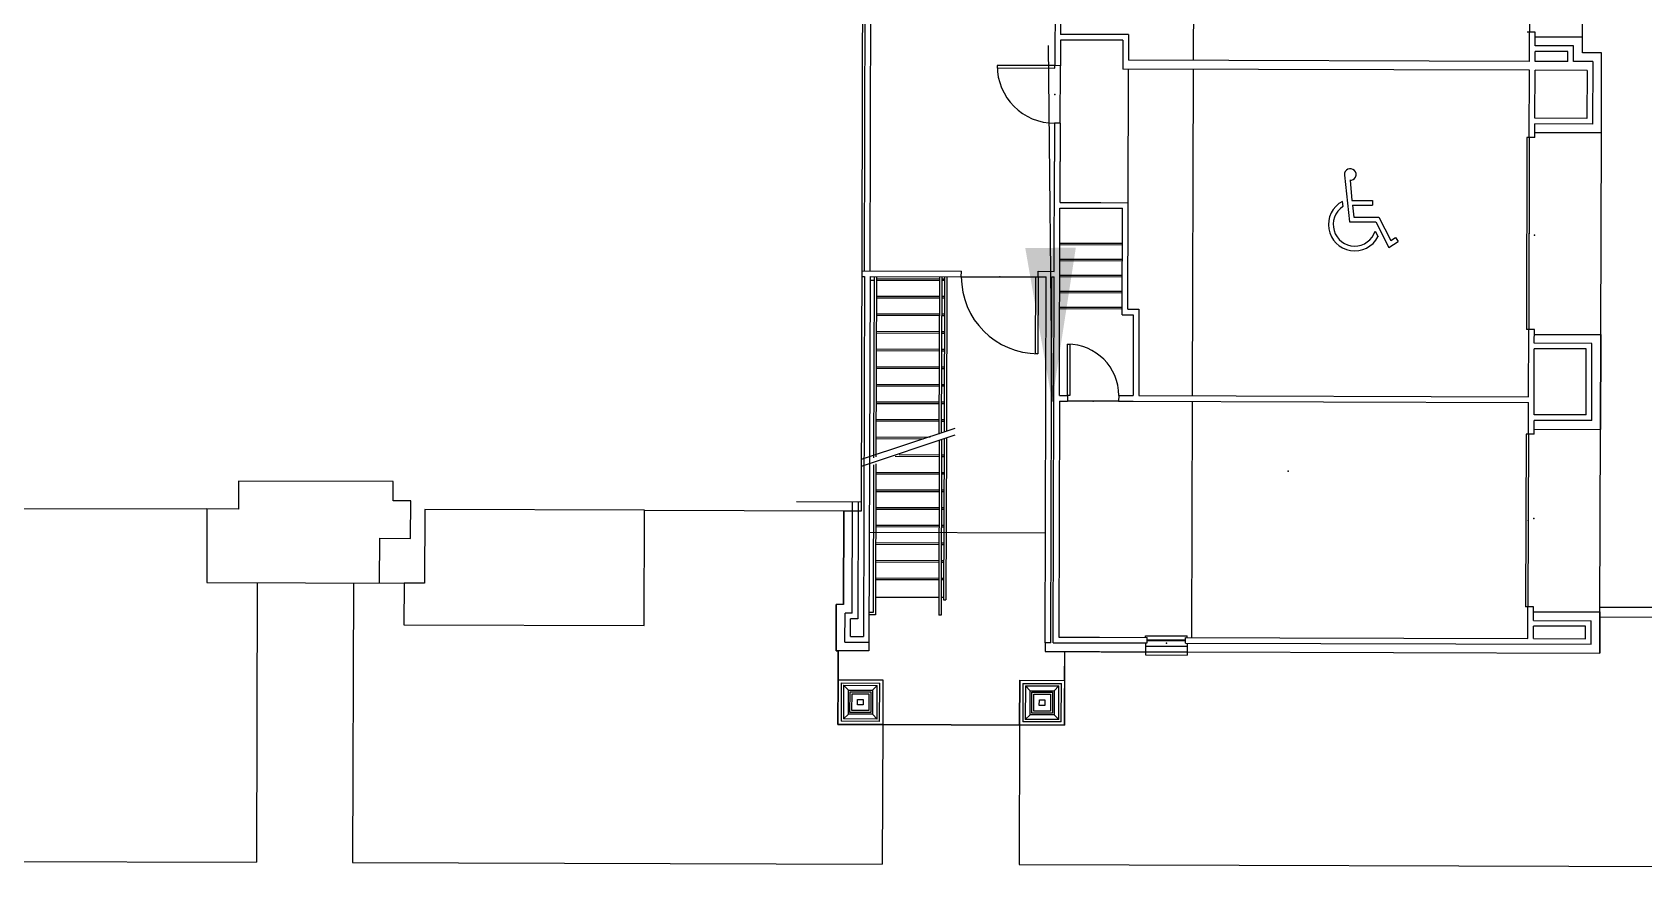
# Model space of a CAD drawing. Header units: feet. Extents: x 26064 to 27719, y 16802 to 28989.
# Drawn here: x 26944.1 to 27028, y 17837 to 17880.6 of the extents above; entities that cross this region are included whole.
import ezdxf

# ---------------------------------------------------------------- set-up
doc = ezdxf.new("R2010")
doc.units = ezdxf.units.FT
doc.header["$LTSCALE"] = 50
doc.header["$MEASUREMENT"] = 0
doc.header["$PDSIZE"] = -0.5
for name, color, linetype in [('BUILDING-INTERIOR', 251, 'Continuous'), ('BUILDINGS', 5, 'Continuous'), ('CURB-B', 4, 'Continuous'), ('CURB-F', 32, 'Continuous'), ('SD-STRUCTURE', 6, 'Continuous'), ('SIDEWALK', 9, 'Continuous')]:
    doc.layers.add(name, color=color, linetype=linetype)
doc.styles.add('ls80', font='simplex', dxfattribs={"oblique": 15, "height": 4})
doc.dimstyles.new('dim', dxfattribs={"dimtxt": 0.18, "dimasz": 0.16, "dimexe": 0.0625, "dimexo": 0.0625, "dimgap": 0.03, "dimtad": 3, "dimdec": 4, "dimzin": 0, "dimdsep": 46, "dimtxsty": 'ls80', "dimcen": 0.09, "dimclrd": 256, "dimclre": 256, "dimclrt": 256, "dimaunit": 1, "dimadec": 4, "dimazin": 0, "dimtfac": 1, "dimtdec": 4, "dimtofl": 0, "dimtmove": 2, "dimatfit": 3, "dimfxl": 0, "dimtolj": 1, "dimtzin": 0, "dimlwd": -1, "dimlwe": -1, "dimarcsym": 0})

# ---------------------------------------------------------------- blocks, each defined once
blk = doc.blocks.new('HCSYMBOL')
at = {"layer": 'BUILDING-INTERIOR', "ltscale": 3}
for p, q in [((-6.3, 30.9, -0.7), (-3.3, 1.7, -0.7)), ((-2.9, 27.7, -0.7), (-1.7, 15.1, -0.7)), ((-7.7, 14.5, -0.7), (-7.3, 11.3, -0.7)), ((-1.7, 15.1, -0.7), (11.2, 15.1, -0.7)), ((-1.4, 12.1, -0.7), (-0.6, 4.7, -0.7)), ((-1.4, 12.1, -0.7), (11.2, 12.1, -0.7)), ((11.2, 15.1, -0.7), (11.2, 12.1, -0.7)), ((-3.3, 1.7, -0.7), (13.3, 1.7, -0.7)), ((-0.6, 4.7, -0.7), (15.1, 4.7, -0.7)), ((13.3, 1.7, -0.7), (21.4, -14.2, -0.7)), ((15.1, 4.7, -0.7), (22.6, -9.9, -0.7)), ((12.8, -4, -0.7), (14.6, -7.6, -0.7)), ((22.6, -9.9, -0.7), (25.6, -8.1, -0.7)), ((25.6, -8.1, -0.7), (27.2, -10.6, -0.7)), ((21.4, -14.2, -0.7), (27.2, -10.6, -0.7))]:
    blk.add_line(p, q, dxfattribs=at)
for centre, radius, start, end in [((-2.7, 31.3, -0.7), 3.64, 264.2917, 185.7083), ((-2.7, 31.3, -0.7), 3.64, 264.2917, 185.7083), ((0, 0, -0.7), 16.4, 117.7581, 332.5132), ((0, 0, -0.7), 13.4, 123.044, 342.5456)]:
    blk.add_arc(centre, radius, start, end, dxfattribs=at)

msp = doc.modelspace()

# ---------------------------------------------------------------- linework, layer by layer
at = {"layer": 'BUILDING-INTERIOR', "color": 7, "ltscale": 12}
for p, q in [((27004.57472, 17891.12974), (27004.5396, 17879.09271)), ((27022.06358, 17889.55845), (27022.03733, 17880.56191)), ((26997.35945, 17887.81872), (26997.3332, 17878.82219)), ((26997.651, 17887.81787), (26997.62949, 17880.4457)), ((26987.43072, 17868.14677), (26987.47764, 17884.22393)), ((26987.72229, 17868.14592), (26987.77006, 17884.51464)), ((26997.62864, 17880.15415), (26997.62475, 17878.82134)), ((27000.87739, 17880.14468), (26997.62864, 17880.15415)), ((27001.1698, 17880.43538), (26997.62949, 17880.4457)), ((27000.87739, 17880.14468), (27000.87302, 17878.64525)), ((27001.1698, 17880.43538), (27001.16591, 17879.10256)), ((27022.03733, 17880.56191), (27021.91237, 17880.56228)), ((27022.03289, 17879.04167), (27022.03733, 17880.56191)), ((27022.32888, 17880.56106), (27022.03733, 17880.56191)), ((27022.32681, 17879.853), (27022.32888, 17880.56106)), ((27024.78559, 17880.30399), (27022.32815, 17880.31116)), ((27024.78322, 17879.4918), (27024.78559, 17880.30399)), ((27022.03289, 17879.04167), (27001.16591, 17879.10256)), ((27022.32444, 17879.04082), (27022.32596, 17879.56145)), ((27024.03212, 17879.03583), (27022.32444, 17879.04082)), ((27024.03364, 17879.55646), (27022.32596, 17879.56145)), ((27024.32605, 17879.84717), (27022.32681, 17879.853)), ((27024.03212, 17879.03583), (27024.03364, 17879.55646)), ((27024.32368, 17879.03498), (27024.32605, 17879.84717)), ((27025.78281, 17879.48888), (27024.78322, 17879.4918)), ((27025.77067, 17875.32382), (27025.78281, 17879.48888)), ((26994.33435, 17878.83093), (26994.33399, 17878.70598)), ((26994.33399, 17878.70598), (26997.33283, 17878.69724)), ((26997.3332, 17878.82219), (26994.33435, 17878.83093)), ((26997.33283, 17878.69724), (26997.3332, 17878.82219)), ((26997.62475, 17878.82134), (26997.3332, 17878.82219)), ((26997.616, 17875.82249), (26997.62475, 17878.82134)), ((27022.03155, 17878.58351), (27000.87302, 17878.64525)), ((27001.14427, 17871.68874), (27001.16457, 17878.6444)), ((27004.53827, 17878.63456), (27004.48868, 17861.64109)), ((27022.02134, 17875.08485), (27022.03155, 17878.58351)), ((27022.31581, 17876.08362), (27022.32311, 17878.58266)), ((27025.0304, 17878.57476), (27022.32311, 17878.58266)), ((27025.32329, 17879.03206), (27024.32368, 17879.03498)), ((27025.0304, 17878.57476), (27025.02311, 17876.07572)), ((27025.32329, 17879.03206), (27025.31381, 17875.78331)), ((26997.32446, 17875.82334), (26997.31862, 17873.83001)), ((26997.616, 17875.82249), (26997.32446, 17875.82334)), ((26997.616, 17875.82249), (26997.61018, 17873.82916)), ((27022.3129, 17875.084), (27022.31496, 17875.79206)), ((27025.31381, 17875.78331), (27022.31496, 17875.79206)), ((27025.02311, 17876.07572), (27022.31581, 17876.08362)), ((27021.89639, 17875.08522), (27021.86721, 17865.08906)), ((27022.02134, 17875.08485), (27021.89639, 17875.08522)), ((27022.02134, 17875.08485), (27021.99217, 17865.0887)), ((27022.3129, 17875.084), (27022.02134, 17875.08485)), ((27025.77067, 17875.32382), (27022.31362, 17875.33391)), ((26997.30188, 17868.11796), (26997.31855, 17873.83001)), ((26997.60388, 17871.69962), (26997.61009, 17873.82916)), ((26997.60388, 17871.69962), (26999.72499, 17871.69343)), ((26999.72498, 17871.69288), (27001.14427, 17871.68874)), ((27001.1281, 17866.14919), (27001.14427, 17871.68874)), ((26997.57459, 17861.66181), (26997.60303, 17871.40806)), ((26997.60303, 17871.40806), (26999.72414, 17871.40188)), ((26999.72413, 17871.40133), (27000.85187, 17871.39804)), ((27000.8357, 17865.85849), (27000.85187, 17871.39804)), ((27000.84627, 17869.4821), (26997.59752, 17869.49158)), ((26987.30577, 17868.14713), (26992.47047, 17868.13206)), ((27000.84384, 17868.64908), (26997.59509, 17868.65856)), ((26987.30492, 17867.85558), (26987.42987, 17867.85522)), ((26987.42987, 17867.85522), (26987.37511, 17849.11299)), ((26987.72143, 17867.85437), (26987.66581, 17848.82058)), ((26987.72143, 17867.85437), (26992.46962, 17867.84051)), ((26992.46962, 17867.84051), (26992.47047, 17868.13206)), ((26992.46962, 17867.84051), (26996.46808, 17867.82884)), ((26996.33145, 17863.83075), (26996.34313, 17867.8292)), ((26996.34313, 17867.8292), (26996.46809, 17867.82884)), ((26996.46809, 17867.82884), (26996.45641, 17863.83038)), ((26996.46809, 17867.82884), (26996.46894, 17868.12039)), ((26996.46809, 17867.82884), (26996.88452, 17867.82762)), ((26996.46894, 17868.12039), (26997.30195, 17868.11796)), ((26996.82896, 17848.79384), (26996.88452, 17867.82762)), ((26997.12051, 17848.79299), (26997.17608, 17867.82677)), ((26997.17608, 17867.82677), (26997.30103, 17867.82641)), ((26997.24547, 17848.79262), (26997.30103, 17867.82641)), ((26997.30103, 17867.82641), (26997.3011, 17867.82641)), ((27000.84142, 17867.81607), (26997.59267, 17867.82555)), ((27000.83899, 17866.98306), (26997.59024, 17866.99254)), ((27000.83656, 17866.15004), (26997.58781, 17866.15952)), ((27000.8357, 17865.85849), (27001.41881, 17865.85679)), ((27001.1281, 17866.14919), (27001.71121, 17866.14749)), ((27001.41881, 17865.85679), (27001.40652, 17861.65009)), ((27001.71121, 17866.14749), (27001.69809, 17861.64924)), ((27021.99217, 17865.0887), (27021.86721, 17865.08906)), ((27021.98196, 17861.59004), (27021.99217, 17865.0887)), ((27022.28372, 17865.08785), (27021.99217, 17865.0887)), ((27022.28165, 17864.37978), (27022.28372, 17865.08785)), ((27022.28299, 17864.83794), (27025.74002, 17864.82785)), ((27025.74002, 17864.82785), (27025.72562, 17859.89225)), ((26997.99107, 17861.66062), (26997.99887, 17864.32627)), ((26997.99887, 17864.32627), (26998.12382, 17864.3259)), ((26998.12382, 17864.3259), (26998.11602, 17861.66026)), ((27022.27077, 17860.65204), (27022.2808, 17864.08823)), ((27024.9881, 17864.08033), (27022.2808, 17864.08823)), ((27025.2805, 17864.37103), (27022.28165, 17864.37978)), ((27024.97807, 17860.64414), (27024.9881, 17864.08033)), ((27025.26877, 17860.35174), (27025.2805, 17864.37103)), ((26996.45641, 17863.83038), (26996.33145, 17863.83075)), ((26997.57459, 17861.66181), (26997.99109, 17861.6606)), ((26997.99107, 17861.66061), (26997.99024, 17861.36905)), ((26998.11602, 17861.66026), (26997.99107, 17861.66062)), ((27000.65673, 17861.65284), (27000.65588, 17861.36129)), ((27000.65673, 17861.65285), (27001.40653, 17861.65009)), ((27000.65673, 17861.65284), (27001.40653, 17861.65009)), ((27001.69809, 17861.64924), (27021.98196, 17861.59004)), ((26997.57373, 17861.37027), (26997.53789, 17849.08331)), ((26997.57373, 17861.37027), (26997.99024, 17861.36905)), ((27000.65588, 17861.36129), (26997.99024, 17861.36905)), ((27000.65588, 17861.36129), (27021.9811, 17861.29849)), ((27000.65588, 17861.36129), (27001.40568, 17861.35853)), ((27004.48783, 17861.34954), (27004.45198, 17849.06259)), ((27021.9763, 17859.65328), (27021.9811, 17861.29849)), ((27024.97807, 17860.64414), (27022.27077, 17860.65204)), ((27022.26786, 17859.65243), (27022.26992, 17860.36049)), ((27022.26859, 17859.90233), (27025.72562, 17859.89225)), ((27025.26877, 17860.35174), (27022.26992, 17860.36049)), ((26991.32002, 17859.29482), (26991.29354, 17850.22557)), ((26991.44511, 17859.34183), (26991.41849, 17850.2252)), ((26991.5702, 17859.38885), (26991.54576, 17851.0162)), ((26991.69529, 17859.43587), (26991.67071, 17851.01584)), ((27021.85135, 17859.65364), (27021.82511, 17850.6571)), ((27021.9763, 17859.65328), (27021.85135, 17859.65364)), ((27021.9763, 17859.65328), (27021.95007, 17850.65674)), ((27022.26786, 17859.65243), (27021.9763, 17859.65328)), ((26988.02612, 17858.1042), (26988.00314, 17850.23517)), ((26991.31762, 17858.4724), (26989.02362, 17858.47909)), ((26991.56753, 17858.47167), (26991.44257, 17858.47203)), ((26987.90103, 17858.05719), (26987.87856, 17850.36049)), ((26991.31495, 17857.55608), (26988.02454, 17857.56569)), ((26991.56484, 17857.55535), (26991.4399, 17857.55572)), ((26954.86937, 17857.2043), (26954.86512, 17855.74652)), ((26962.90795, 17857.18083), (26954.86937, 17857.2043)), ((26962.90504, 17856.18122), (26962.90795, 17857.18083)), ((26991.31227, 17856.63977), (26988.02186, 17856.64937)), ((26991.56217, 17856.63904), (26991.43722, 17856.63941)), ((26954.86512, 17855.74652), (26953.21992, 17855.75133)), ((26963.82135, 17856.17854), (26962.90504, 17856.18122)), ((26963.81564, 17854.22096), (26963.82135, 17856.17854)), ((26964.5489, 17855.71826), (26964.53771, 17851.88639)), ((26975.98199, 17855.68489), (26964.5489, 17855.71826)), ((26987.27064, 17856.11013), (26983.89276, 17856.11998)), ((26986.33872, 17850.78202), (26986.35294, 17855.65516)), ((26986.79554, 17850.32253), (26986.81243, 17856.11198)), ((26987.104, 17856.11061), (26987.08623, 17850.03012)), ((26991.3096, 17855.72346), (26988.01919, 17855.73306)), ((26991.55949, 17855.72273), (26991.43455, 17855.72309)), ((26991.30692, 17854.80714), (26988.01652, 17854.81674)), ((26991.55682, 17854.80641), (26991.43187, 17854.80678)), ((26962.20527, 17851.8932), (26962.21208, 17854.22564)), ((26962.21208, 17854.22564), (26963.81564, 17854.22096)), ((26991.30424, 17853.89083), (26988.01384, 17853.90043)), ((26991.55414, 17853.8901), (26991.42919, 17853.89046)), ((26991.30157, 17852.97451), (26988.01117, 17852.98412)), ((26991.55147, 17852.97378), (26991.42652, 17852.97415)), ((26964.53771, 17851.88639), (26963.47562, 17851.88949)), ((26991.29889, 17852.0582), (26988.00849, 17852.0678)), ((26991.5488, 17852.05747), (26991.42385, 17852.05783)), ((26985.9568, 17848.36741), (26985.96385, 17850.78311)), ((26986.33872, 17850.78202), (26985.96385, 17850.78311)), ((26991.29622, 17851.14188), (26988.00582, 17851.15149)), ((26991.54612, 17851.14115), (26991.42117, 17851.14152)), ((26991.54576, 17851.0162), (26991.67071, 17851.01584)), ((27021.95007, 17850.65674), (27021.82511, 17850.6571)), ((27021.94524, 17849.01153), (27021.95007, 17850.65674)), ((27022.24162, 17850.65589), (27021.95007, 17850.65674)), ((27022.23954, 17849.94782), (27022.24162, 17850.65589)), ((26986.4163, 17848.82423), (26986.42067, 17850.32362)), ((26986.79554, 17850.32253), (26986.42067, 17850.32362)), ((26986.7087, 17849.11494), (26986.71137, 17850.03121)), ((26987.08623, 17850.03012), (26986.71137, 17850.03121)), ((26988.00314, 17850.23517), (26987.66995, 17850.23614)), ((26987.87856, 17850.36049), (26987.67032, 17850.3611)), ((26991.41849, 17850.2252), (26991.29354, 17850.22557)), ((27022.23954, 17849.94782), (27025.2384, 17849.93907)), ((27022.2409, 17850.40598), (27025.69792, 17850.39583)), ((27025.23481, 17848.71037), (27025.2384, 17849.93907)), ((27025.69792, 17850.39583), (27025.69164, 17848.25088)), ((26986.7087, 17849.11494), (26987.37511, 17849.11299)), ((26997.53789, 17849.08331), (26999.65898, 17849.07712)), ((26999.65898, 17849.07657), (27002.14037, 17849.06934)), ((27002.05707, 17849.06958), (27002.05731, 17849.15288)), ((27002.05731, 17849.15288), (27004.22314, 17849.14656)), ((27002.13952, 17848.77778), (27002.14037, 17849.06934)), ((27002.13988, 17848.90273), (27004.13911, 17848.8969)), ((27002.14, 17848.94438), (27004.13923, 17848.93855)), ((27004.13875, 17848.77194), (27004.1396, 17849.0635)), ((27004.1396, 17849.0635), (27009.03356, 17849.04923)), ((27004.2229, 17849.06326), (27004.22314, 17849.14656)), ((27009.03356, 17849.04922), (27021.94524, 17849.01153)), ((27022.2368, 17849.01068), (27022.23869, 17849.65627)), ((27022.2368, 17849.01068), (27024.94411, 17849.00278)), ((27024.946, 17849.64837), (27022.23869, 17849.65627)), ((27024.94411, 17849.00278), (27024.946, 17849.64837)), ((26987.66448, 17848.36243), (26985.9568, 17848.36741)), ((26986.4163, 17848.82423), (26987.66581, 17848.82058)), ((26987.66581, 17848.82058), (26987.66448, 17848.36243)), ((26996.82901, 17848.79384), (26996.82767, 17848.33568)), ((26996.82767, 17848.33568), (26999.65679, 17848.32741)), ((26997.12051, 17848.79299), (26996.82896, 17848.79384)), ((26997.24547, 17848.79262), (26999.65813, 17848.78557)), ((26997.84369, 17846.83328), (26997.84806, 17848.3327)), ((26999.65813, 17848.78502), (27002.13952, 17848.77778)), ((26999.74331, 17848.3266), (27002.05491, 17848.31985)), ((27002.05491, 17848.31985), (27002.05443, 17848.15328)), ((27002.05443, 17848.15328), (27004.22026, 17848.14695)), ((27002.05625, 17848.77804), (27002.05491, 17848.31985)), ((27002.05621, 17848.77802), (27002.05573, 17848.61142)), ((27002.05573, 17848.61142), (27004.22156, 17848.6051)), ((27004.13875, 17848.77194), (27025.23481, 17848.71037)), ((27004.22075, 17848.31358), (27004.22026, 17848.14695)), ((27004.22208, 17848.77171), (27004.22075, 17848.31358)), ((27004.22075, 17848.31358), (27025.69164, 17848.25088)), ((27004.22205, 17848.7717), (27004.22156, 17848.6051)), ((26986.04974, 17844.53525), (26986.05655, 17846.86768)), ((26986.05655, 17846.86768), (26986.04974, 17844.53525)), ((26986.04974, 17844.53525), (26986.05655, 17846.86768)), ((26986.05655, 17846.86768), (26986.04974, 17844.53525)), ((26986.05655, 17846.86768), (26988.38899, 17846.86088)), ((26986.05655, 17846.86768), (26988.38899, 17846.86088)), ((26986.22267, 17846.70059), (26986.21683, 17844.70137)), ((26986.22267, 17846.70059), (26986.21683, 17844.70137)), ((26986.22267, 17846.70059), (26988.22188, 17846.69476)), ((26986.22267, 17846.70059), (26988.22188, 17846.69476)), ((26986.34725, 17846.57528), (26986.34215, 17844.82595)), ((26986.34725, 17846.57528), (26986.34215, 17844.82595)), ((26986.34725, 17846.57528), (26988.09658, 17846.57018)), ((26986.59643, 17846.32464), (26986.34725, 17846.57528)), ((26986.34725, 17846.57528), (26988.09658, 17846.57018)), ((26986.59643, 17846.32464), (26986.34725, 17846.57528)), ((26987.84595, 17846.321), (26988.09658, 17846.57018)), ((26987.84595, 17846.321), (26988.09658, 17846.57018)), ((26988.09148, 17844.82084), (26988.09658, 17846.57018)), ((26988.09148, 17844.82084), (26988.09658, 17846.57018)), ((26988.21606, 17844.69553), (26988.2219, 17846.69476)), ((26988.21606, 17844.69553), (26988.2219, 17846.69476)), ((26988.38899, 17846.86088), (26988.38218, 17844.52844)), ((26988.38899, 17846.86088), (26988.38218, 17844.52844)), ((26995.50444, 17844.50765), (26995.51125, 17846.84009)), ((26995.51125, 17846.84009), (26995.50444, 17844.50765)), ((26995.50444, 17844.50765), (26995.51125, 17846.84009)), ((26995.51125, 17846.84009), (26995.50444, 17844.50765)), ((26995.51125, 17846.84009), (26997.84369, 17846.83328)), ((26995.51125, 17846.84009), (26997.84369, 17846.83328)), ((26995.67737, 17846.673), (26995.67153, 17844.67378)), ((26995.67737, 17846.673), (26995.67153, 17844.67378)), ((26995.67737, 17846.673), (26997.67658, 17846.66716)), ((26995.67737, 17846.673), (26997.67658, 17846.66716)), ((26995.80195, 17846.54768), (26995.79685, 17844.79836)), ((26995.80195, 17846.54768), (26995.79685, 17844.79836)), ((26995.80195, 17846.54768), (26997.55128, 17846.54258)), ((26996.05113, 17846.29705), (26995.80195, 17846.54768)), ((26995.80195, 17846.54768), (26997.55128, 17846.54258)), ((26996.05113, 17846.29705), (26995.80195, 17846.54768)), ((26997.30065, 17846.2934), (26997.55128, 17846.54258)), ((26997.30065, 17846.2934), (26997.55128, 17846.54258)), ((26997.54618, 17844.79325), (26997.55128, 17846.54258)), ((26997.54618, 17844.79325), (26997.55128, 17846.54258)), ((26997.67076, 17844.66793), (26997.6766, 17846.66716)), ((26997.67076, 17844.66793), (26997.6766, 17846.66716)), ((26997.84369, 17846.83328), (26997.83688, 17844.50084)), ((26997.84369, 17846.83328), (26997.83688, 17844.50084)), ((26986.59278, 17845.07512), (26986.59643, 17846.32464)), ((26986.59278, 17845.07512), (26986.59643, 17846.32464)), ((26986.59643, 17846.32464), (26987.84595, 17846.321)), ((26986.59643, 17846.32464), (26987.84595, 17846.321)), ((26986.67633, 17845.15818), (26986.67949, 17846.2411)), ((26986.67633, 17845.15818), (26986.67949, 17846.2411)), ((26986.67949, 17846.2411), (26987.7624, 17846.23794)), ((26986.67949, 17846.2411), (26987.7624, 17846.23794)), ((26986.78076, 17845.262), (26986.78331, 17846.13667)), ((26986.78076, 17845.262), (26986.78331, 17846.13667)), ((26986.78331, 17846.13667), (26987.65797, 17846.13412)), ((26986.78331, 17846.13667), (26987.65797, 17846.13412)), ((26987.07316, 17845.55271), (26987.07401, 17845.84426)), ((26987.07316, 17845.55271), (26987.07401, 17845.84426)), ((26987.36472, 17845.55186), (26987.07316, 17845.55271)), ((26987.36472, 17845.55186), (26987.07316, 17845.55271)), ((26987.07401, 17845.84426), (26987.36557, 17845.84341)), ((26987.07401, 17845.84426), (26987.36557, 17845.84341)), ((26987.36557, 17845.84341), (26987.36472, 17845.55186)), ((26987.36557, 17845.84341), (26987.36472, 17845.55186)), ((26987.65797, 17846.13412), (26987.65542, 17845.25945)), ((26987.65797, 17846.13412), (26987.65542, 17845.25945)), ((26987.7624, 17846.23794), (26987.75924, 17845.15502)), ((26987.7624, 17846.23794), (26987.75924, 17845.15502)), ((26987.84595, 17846.321), (26987.8423, 17845.07148)), ((26987.84595, 17846.321), (26987.8423, 17845.07148)), ((26996.04748, 17845.04753), (26996.05113, 17846.29705)), ((26996.04748, 17845.04753), (26996.05113, 17846.29705)), ((26996.05113, 17846.29705), (26997.30065, 17846.2934)), ((26996.05113, 17846.29705), (26997.30065, 17846.2934)), ((26996.13103, 17845.13059), (26996.13419, 17846.2135)), ((26996.13103, 17845.13059), (26996.13419, 17846.2135)), ((26996.13419, 17846.2135), (26997.2171, 17846.21034)), ((26996.13419, 17846.2135), (26997.2171, 17846.21034)), ((26996.23546, 17845.23441), (26996.23801, 17846.10907)), ((26996.23546, 17845.23441), (26996.23801, 17846.10907)), ((26996.23801, 17846.10907), (26997.11267, 17846.10652)), ((26996.23801, 17846.10907), (26997.11267, 17846.10652)), ((26996.52786, 17845.52511), (26996.52871, 17845.81667)), ((26996.52786, 17845.52511), (26996.52871, 17845.81667)), ((26996.81942, 17845.52426), (26996.52786, 17845.52511)), ((26996.81942, 17845.52426), (26996.52786, 17845.52511)), ((26996.52871, 17845.81667), (26996.82027, 17845.81582)), ((26996.52871, 17845.81667), (26996.82027, 17845.81582)), ((26996.82027, 17845.81582), (26996.81942, 17845.52426)), ((26996.82027, 17845.81582), (26996.81942, 17845.52426)), ((26997.11267, 17846.10652), (26997.11012, 17845.23186)), ((26997.11267, 17846.10652), (26997.11012, 17845.23186)), ((26997.2171, 17846.21034), (26997.21394, 17845.12743)), ((26997.2171, 17846.21034), (26997.21394, 17845.12743)), ((26997.30065, 17846.2934), (26997.297, 17845.04388)), ((26997.30065, 17846.2934), (26997.297, 17845.04388)), ((26988.21606, 17844.69553), (26986.21683, 17844.70136)), ((26988.21606, 17844.69553), (26986.21683, 17844.70136)), ((26986.59278, 17845.07512), (26986.34215, 17844.82595)), ((26986.59278, 17845.07512), (26986.34215, 17844.82595)), ((26988.09148, 17844.82084), (26986.34215, 17844.82594)), ((26988.09148, 17844.82084), (26986.34215, 17844.82594)), ((26987.8423, 17845.07148), (26986.59278, 17845.07512)), ((26987.8423, 17845.07148), (26986.59278, 17845.07512)), ((26987.75924, 17845.15502), (26986.67633, 17845.15818)), ((26987.75924, 17845.15502), (26986.67633, 17845.15818)), ((26987.65542, 17845.25945), (26986.78076, 17845.262)), ((26987.65542, 17845.25945), (26986.78076, 17845.262)), ((26987.8423, 17845.07148), (26988.09148, 17844.82084)), ((26987.8423, 17845.07148), (26988.09148, 17844.82084)), ((26997.67076, 17844.66793), (26995.67153, 17844.67377)), ((26997.67076, 17844.66793), (26995.67153, 17844.67377)), ((26996.04748, 17845.04753), (26995.79685, 17844.79836)), ((26996.04748, 17845.04753), (26995.79685, 17844.79836)), ((26997.54618, 17844.79325), (26995.79685, 17844.79835)), ((26997.54618, 17844.79325), (26995.79685, 17844.79835)), ((26997.297, 17845.04388), (26996.04748, 17845.04753)), ((26997.297, 17845.04388), (26996.04748, 17845.04753)), ((26997.21394, 17845.12743), (26996.13103, 17845.13059)), ((26997.21394, 17845.12743), (26996.13103, 17845.13059)), ((26997.11012, 17845.23186), (26996.23546, 17845.23441)), ((26997.11012, 17845.23186), (26996.23546, 17845.23441)), ((26997.297, 17845.04388), (26997.54618, 17844.79325)), ((26997.297, 17845.04388), (26997.54618, 17844.79325)), ((26988.38218, 17844.52844), (26986.04974, 17844.53525)), ((26988.38218, 17844.52844), (26986.04974, 17844.53525)), ((26995.50444, 17844.50765), (26988.38218, 17844.52844)), ((26997.83688, 17844.50084), (26995.50444, 17844.50765)), ((26997.83688, 17844.50084), (26995.50444, 17844.50765))]:
    msp.add_line(p, q, dxfattribs=at)
at = {"layer": 'BUILDING-INTERIOR', "color": 7, "ltscale": 6}
for p, q in [((27021.89639, 17875.08522), (27021.86721, 17865.08906)), ((27021.89639, 17875.08522), (27021.89639, 17875.08522)), ((26987.92901, 17867.64551), (26987.72082, 17867.64612)), ((26987.92962, 17867.85376), (26987.90207, 17858.41354)), ((26988.05457, 17867.85339), (26988.02716, 17858.46055)), ((26991.34436, 17867.63554), (26988.05396, 17867.64514)), ((26991.32106, 17859.65117), (26991.34497, 17867.84379)), ((26991.44615, 17859.69818), (26991.46992, 17867.84343)), ((26991.59427, 17867.63481), (26991.46931, 17867.63517)), ((26991.59487, 17867.84306), (26991.57138, 17859.79258)), ((26991.71983, 17867.8427), (26991.69633, 17859.79222)), ((26991.34169, 17866.71922), (26988.05129, 17866.72883)), ((26991.59159, 17866.71849), (26991.46664, 17866.71886)), ((26991.33901, 17865.80291), (26988.04861, 17865.81251)), ((26991.58892, 17865.80218), (26991.46396, 17865.80254)), ((26991.33634, 17864.88659), (26988.04594, 17864.8962)), ((26991.58624, 17864.88586), (26991.46129, 17864.88623)), ((27021.86721, 17865.08906), (27021.86721, 17865.08906)), ((26991.33366, 17863.97028), (26988.04326, 17863.97989)), ((26991.58357, 17863.96955), (26991.45861, 17863.96992)), ((26991.33099, 17863.05397), (26988.04059, 17863.06357)), ((26991.5809, 17863.05324), (26991.45594, 17863.0536)), ((26991.32832, 17862.13766), (26988.03792, 17862.14726)), ((26991.57822, 17862.13693), (26991.45327, 17862.13729)), ((26991.32564, 17861.22134), (26988.03524, 17861.23095)), ((26991.57555, 17861.22061), (26991.45059, 17861.22098)), ((26991.32297, 17860.30503), (26988.03257, 17860.31463)), ((26991.57288, 17860.3043), (26991.44792, 17860.30466)), ((26990.50313, 17859.3911), (26988.0299, 17859.39832)), ((27021.85135, 17859.65364), (27021.82511, 17850.6571)), ((27021.85135, 17859.65364), (27021.85135, 17859.65364)), ((26996.84561, 17854.49943), (26987.68253, 17854.52618)), ((27021.82511, 17850.6571), (27021.82511, 17850.6571)), ((26986.05655, 17846.86768), (26986.06093, 17848.36711))]:
    msp.add_line(p, q, dxfattribs=at)
at = {"layer": 'BUILDING-INTERIOR', "color": 7, "ltscale": 4}
for p, q in [((27000.84652, 17869.5654), (26997.59777, 17869.57488)), ((27000.84409, 17868.73238), (26997.59534, 17868.74186)), ((26991.3446, 17867.71884), (26988.0542, 17867.72845)), ((26991.59451, 17867.71811), (26991.46955, 17867.71848)), ((27000.84167, 17867.89937), (26997.59291, 17867.90885)), ((26991.34193, 17866.80253), (26988.05153, 17866.81213)), ((26991.59184, 17866.8018), (26991.46688, 17866.80216)), ((27000.83923, 17867.06636), (26997.59048, 17867.07584)), ((26991.33926, 17865.88621), (26988.04886, 17865.89582)), ((26991.58916, 17865.88549), (26991.46421, 17865.88585)), ((27000.8368, 17866.23335), (26997.58805, 17866.24282)), ((26991.33658, 17864.9699), (26988.04618, 17864.9795)), ((26991.58649, 17864.96917), (26991.46153, 17864.96954)), ((26991.33391, 17864.05359), (26988.04351, 17864.06319)), ((26991.58381, 17864.05286), (26991.45886, 17864.05322)), ((26991.33123, 17863.13727), (26988.04083, 17863.14687)), ((26991.58114, 17863.13654), (26991.45618, 17863.1369)), ((26991.32856, 17862.22096), (26988.03816, 17862.23056)), ((26991.57847, 17862.22023), (26991.45351, 17862.22059)), ((26991.32589, 17861.30464), (26988.03549, 17861.31425)), ((26991.57579, 17861.30391), (26991.45084, 17861.30428)), ((26991.32321, 17860.38833), (26988.03281, 17860.39793)), ((26991.57312, 17860.3876), (26991.44816, 17860.38796)), ((26990.84803, 17859.47339), (26988.03014, 17859.48162)), ((26991.31786, 17858.5557), (26989.24357, 17858.56175)), ((26991.56777, 17858.55497), (26991.44282, 17858.55534)), ((26991.31519, 17857.63939), (26988.02479, 17857.64899)), ((26991.5651, 17857.63866), (26991.44014, 17857.63902)), ((26991.31251, 17856.72307), (26988.02211, 17856.73267)), ((26991.56241, 17856.72234), (26991.43747, 17856.72271)), ((26991.30984, 17855.80676), (26988.01943, 17855.81636)), ((26991.55974, 17855.80603), (26991.43479, 17855.80639)), ((26991.30716, 17854.89044), (26988.01676, 17854.90005)), ((26991.55706, 17854.88971), (26991.43211, 17854.89008)), ((26991.30449, 17853.97413), (26988.01408, 17853.98373)), ((26991.55439, 17853.9734), (26991.42944, 17853.97376)), ((26991.30181, 17853.05781), (26988.01141, 17853.06742)), ((26991.55171, 17853.05708), (26991.42676, 17853.05745)), ((26991.29914, 17852.1415), (26988.00874, 17852.1511)), ((26991.54904, 17852.14077), (26991.42409, 17852.14113))]:
    msp.add_line(p, q, dxfattribs=at)
at = {"layer": 'BUILDING-INTERIOR', "color": 7, "ltscale": 48}
for p, q in [((26987.27708, 17858.3364), (26992.155, 17859.96459)), ((26987.27604, 17857.98004), (26992.15396, 17859.60824))]:
    msp.add_line(p, q, dxfattribs=at)
at = {"layer": 'BUILDING-INTERIOR', "color": 7, "ltscale": 12}
msp.add_lwpolyline([(26943.61944, 17855.77935), (26953.21992, 17855.75133), (26953.20873, 17851.91946), (26963.47562, 17851.88949), (26963.4693, 17849.72366), (26975.96449, 17849.6872), (26975.98199, 17855.68489), (26986.35294, 17855.65516), (26987.26937, 17855.65249), (26987.35236, 17884.09935), (26971.81666, 17884.14469), (26971.8186, 17884.8111), (26961.82245, 17884.84028), (26961.82051, 17884.17387), (26932.41515, 17884.25968)], dxfattribs=at)
for centre, radius, start, end in [((26997.3332, 17878.82219), 2.99886, 179.8329778, 269.8329778), ((26996.46809, 17867.82884), 3.99848, 179.8326778, 269.8325778), ((26997.99107, 17861.66062), 2.66565, 359.8323778, 89.8323778)]:
    msp.add_arc(centre, radius, start, end, dxfattribs=at)
for p in [(26997.32882, 17877.32276, 1), (27022.00675, 17870.08678, 1), (27022.29807, 17870.00298, 1), (26994.46885, 17867.83468, 1), (26999.32305, 17861.36517, 1), (27009.47513, 17857.71118, 1), (27021.96317, 17855.15501, 1), (27022.25503, 17855.25829, 1), (27003.13912, 17848.77486, 1)]:
    msp.add_point(p, dxfattribs=at)
at = {"layer": 'BUILDINGS', "color": 7, "flags": 128}
msp.add_lwpolyline([(26943.61944, 17855.77935), (26953.21992, 17855.75133), (26953.20873, 17851.91946), (26963.47562, 17851.88949), (26963.4693, 17849.72366), (26975.96449, 17849.6872), (26975.98199, 17855.68489), (26986.35294, 17855.65516), (26986.33872, 17850.78202), (26985.96385, 17850.78311), (26985.9568, 17848.36741), (26986.06093, 17848.36711), (26986.04974, 17844.53525), (26997.83688, 17844.50084), (26997.84806, 17848.3327), (27002.05491, 17848.31985), (27004.22075, 17848.31358), (27025.69164, 17848.25088), (27025.69792, 17850.39583), (27025.69792, 17850.39583), (27025.72562, 17859.89225), (27025.72562, 17859.89225), (27025.74002, 17864.82785), (27025.74002, 17864.82785), (27025.77067, 17875.32382), (27025.77067, 17875.32382), (27025.78281, 17879.48888), (27024.78322, 17879.4918), (27024.78559, 17880.30399), (27024.78559, 17880.30399), (27024.8133, 17889.80034)], dxfattribs=at)
at = {"layer": 'CURB-B', "color": 7, "flags": 128}
msp.add_lwpolyline([(27025.69718, 17850.14416), (27034.46343, 17850.11443)], dxfattribs=at)
at = {"layer": 'CURB-F', "color": 7}
msp.add_line((27025.69865, 17850.6458), (27034.4642, 17850.62021), dxfattribs=at)
at = {"layer": 'SIDEWALK', "color": 7}
for p, q in [((26955.83925, 17851.91178), (26955.79681, 17837.37138)), ((26960.83923, 17851.89719), (26960.79679, 17837.35679)), ((26988.37924, 17844.52845), (26988.35807, 17837.27635)), ((26995.5015, 17844.50766), (26995.48034, 17837.25556)), ((26925.56981, 17837.4596), (26955.79681, 17837.37138)), ((26960.79679, 17837.35679), (26988.35807, 17837.27635)), ((26995.48034, 17837.25556), (27091.1472, 17836.97635))]:
    msp.add_line(p, q, dxfattribs=at)

# ---------------------------------------------------------------- block references
at = {"layer": 'BUILDING-INTERIOR', "color": 7, "ltscale": 0.03125, "xscale": 0.08330166900123004, "yscale": 0.08330166900123004}
msp.add_blockref('HCSYMBOL', (27012.93461, 17870.54941, -0.76764), dxfattribs=at)

# ---------------------------------------------------------------- leaders
at = {"layer": 'SD-STRUCTURE', "color": 7}
msp.add_leader([(26997.1925, 17861.34061), (26997.00716, 17879.87612)], dimstyle='dim', override={"dimscale": 50, "dimtad": 0, "dimpost": "'"}, dxfattribs=at)

doc.saveas('drawing.dxf')
